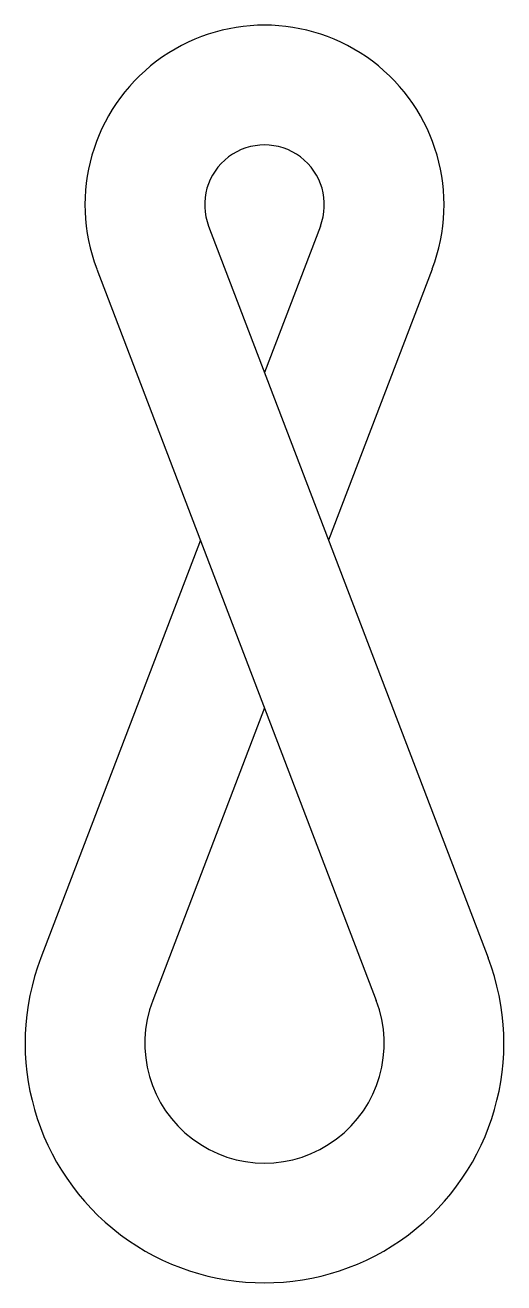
# Model space of a CAD drawing. Header units: millimetres. Extents: x 80 to 120, y 160 to 265.
import ezdxf

# ---------------------------------------------------------------- set-up
doc = ezdxf.new("R2010")
doc.units = ezdxf.units.MM

msp = doc.modelspace()

# ---------------------------------------------------------------- linework, layer by layer
for p, q in [((95.33, 248.21), (118.68, 187.14)), ((104.67, 248.21), (100, 236)), ((85.99, 244.64), (109.34, 183.57)), ((114.01, 244.64), (105.35, 222)), ((94.65, 222), (81.32, 187.14)), ((100, 208), (90.66, 183.57))]:
    msp.add_line(p, q)
for centre, radius, start, end in [((100, 250), 15, 339.0752, 200.9248), ((100, 250), 5, 339.0752, 200.9248), ((100, 180), 20, 159.0752, 20.9248), ((100, 180), 10, 159.0752, 20.9248)]:
    msp.add_arc(centre, radius, start, end)

doc.saveas('drawing.dxf')
